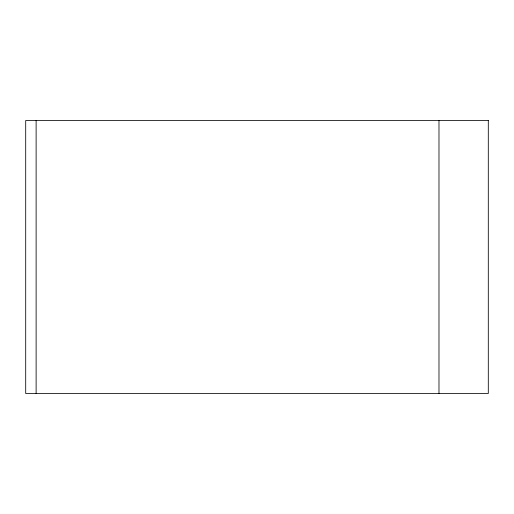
<?xml version="1.0" encoding="UTF-8"?>
<svg xmlns="http://www.w3.org/2000/svg" width="514" height="514" viewBox="0 0 514 514"><rect width="100%" height="100%" fill="white"/><g stroke="black" fill="none" stroke-linecap="round" stroke-linejoin="round"><path stroke-width="0.77" d="M438.982 120.514L438.982 393.486M36.121 120.514L36.121 393.486M488.3 120.514L25.7 120.514L25.7 393.486L488.3 393.486L488.3 120.514"/></g></svg>
